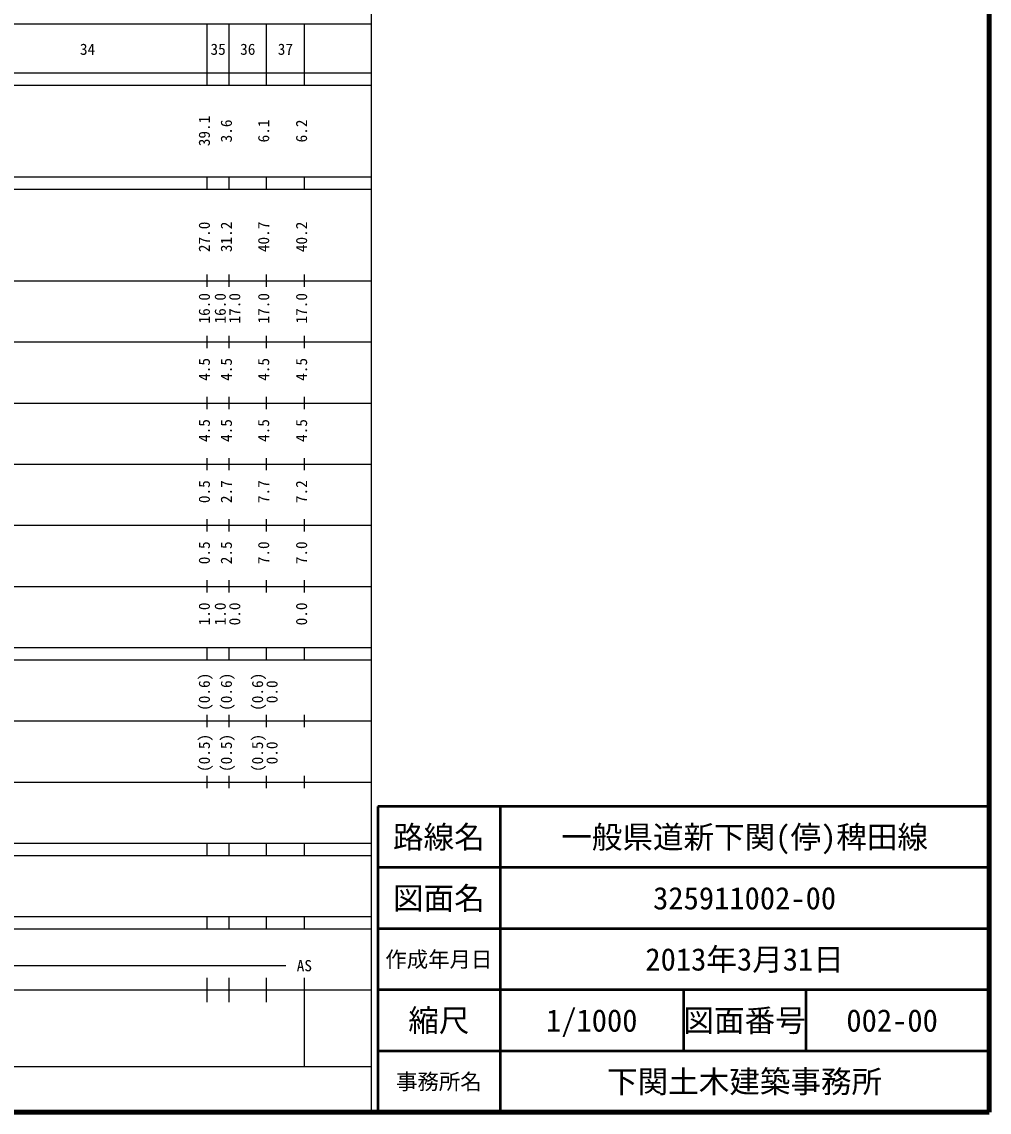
# Model space of a CAD drawing. Units: millimetres on the paper, enlarged 1000 times. Extents: x 40000 to 680000, y 20000 to 380000.
# Drawn here: x 521795 to 680000, y 20000 to 198357 of the extents above; entities that cross this region are included whole.
import ezdxf
from ezdxf.enums import TextEntityAlignment as Align

# ---------------------------------------------------------------- set-up
doc = ezdxf.new("R2010")
doc.units = ezdxf.units.MM
doc.header["$LTSCALE"] = 1000
for name, color, linetype, lineweight in [('M-TTL', 2, 'Continuous', 140), ('M-TTL-BAND', 7, 'Continuous', 25), ('M-TTL-FRAM', 2, 'Continuous', 50), ('M-TTL-LINE', 7, 'Continuous', 50), ('M-TTL-TXT', 7, 'Continuous', 50)]:
    doc.layers.add(name, color=color, linetype=linetype, lineweight=lineweight)
doc.styles.add('ＭＳ ゴシック', font='')
doc.styles.get('ＭＳ ゴシック').set_extended_font_data('MS Gothic')

msp = doc.modelspace()

# ---------------------------------------------------------------- linework, layer by layer
at = {"layer": 'M-TTL'}
for p, q in [((680000, 20000), (680000, 380000)), ((40000, 20000), (680000, 20000))]:
    msp.add_line(p, q, dxfattribs=at)
at = {"layer": 'M-TTL-BAND'}
for p, q in [((579000, 20000), (579000, 370000)), ((68000, 198000), (579000, 198000)), ((552100, 188000), (552100, 198000)), ((555700, 188000), (555700, 198000)), ((561800, 188000), (561800, 198000)), ((568000, 188000), (568000, 198000)), ((40000, 190000), (579000, 190000)), ((40000, 188000), (579000, 188000)), ((40000, 173000), (579000, 173000)), ((552100, 171000), (552100, 173000)), ((555700, 171000), (555700, 173000)), ((561800, 171000), (561800, 173000)), ((568000, 171000), (568000, 173000)), ((40000, 171000), (579000, 171000)), ((552100, 155000), (552100, 157000)), ((555700, 155000), (555700, 157000)), ((561800, 155000), (561800, 157000)), ((568000, 155000), (568000, 157000)), ((40000, 156000), (579000, 156000)), ((552100, 145000), (552100, 147000)), ((555700, 145000), (555700, 147000)), ((561800, 145000), (561800, 147000)), ((568000, 145000), (568000, 147000)), ((46000, 146000), (579000, 146000)), ((52000, 136000), (579000, 136000)), ((552100, 135000), (552100, 137000)), ((555700, 135000), (555700, 137000)), ((561800, 135000), (561800, 137000)), ((568000, 135000), (568000, 137000)), ((552100, 125000), (552100, 127000)), ((555700, 125000), (555700, 127000)), ((561800, 125000), (561800, 127000)), ((568000, 125000), (568000, 127000)), ((46000, 126000), (579000, 126000)), ((52000, 116000), (579000, 116000)), ((552100, 115000), (552100, 117000)), ((555700, 115000), (555700, 117000)), ((561800, 115000), (561800, 117000)), ((568000, 115000), (568000, 117000)), ((46000, 106000), (579000, 106000)), ((552100, 105000), (552100, 107000)), ((555700, 105000), (555700, 107000)), ((561800, 105000), (561800, 107000)), ((568000, 105000), (568000, 107000)), ((40000, 96000), (579000, 96000)), ((552100, 94000), (552100, 96000)), ((555700, 94000), (555700, 96000)), ((561800, 94000), (561800, 96000)), ((568000, 94000), (568000, 96000)), ((40000, 94000), (579000, 94000)), ((49000, 84000), (579000, 84000)), ((552100, 83000), (552100, 85000)), ((555700, 83000), (555700, 85000)), ((561800, 83000), (561800, 85000)), ((568000, 83000), (568000, 85000)), ((552100, 73000), (552100, 75000)), ((555700, 73000), (555700, 75000)), ((561800, 73000), (561800, 75000)), ((568000, 73000), (568000, 75000)), ((40000, 74000), (579000, 74000)), ((40000, 64000), (579000, 64000)), ((552100, 62000), (552100, 64000)), ((555700, 62000), (555700, 64000)), ((561800, 62000), (561800, 64000)), ((568000, 62000), (568000, 64000)), ((40000, 62000), (579000, 62000)), ((40000, 52000), (579000, 52000)), ((552100, 50000), (552100, 52000)), ((555700, 50000), (555700, 52000)), ((561800, 50000), (561800, 52000)), ((568000, 50000), (568000, 52000)), ((40000, 50000), (579000, 50000)), ((71000, 44000), (565000, 44000)), ((552100, 38000), (552100, 42000)), ((555700, 38000), (555700, 42000)), ((561800, 38000), (561800, 42000)), ((568000, 27500), (568000, 42000)), ((40000, 40000), (579000, 40000)), ((68000, 27500), (579000, 27500))]:
    msp.add_line(p, q, dxfattribs=at)
at = {"layer": 'M-TTL-FRAM'}
for p, q in [((680000, 70000), (580000, 70000)), ((580000, 70000), (580000, 20000))]:
    msp.add_line(p, q, dxfattribs=at)
at = {"layer": 'M-TTL-LINE'}
for p, q in [((600000, 70000), (600000, 20000)), ((680000, 50000), (580000, 50000)), ((680000, 40000), (580000, 40000)), ((630000, 40000), (630000, 30000)), ((650000, 40000), (650000, 30000)), ((680000, 30000), (580000, 30000))]:
    msp.add_line(p, q, dxfattribs=at)
at = {"layer": 'M-TTL-TXT'}
msp.add_line((680000, 60000), (580000, 60000), dxfattribs=at)

# ---------------------------------------------------------------- texts
at = {"layer": 'M-TTL-BAND', "style": 'ＭＳ ゴシック'}
for s, p in [('34', (532550, 192405)), ('35', (553900, 192405)), ('36', (558750, 192405)), ('37', (564900, 192405)), ('AS', (568000, 42500))]:
    msp.add_text(s, height=1833, dxfattribs=at).set_placement(p, align=Align.BOTTOM_CENTER)
for s, p in [('39.1', (553100, 180500)), ('3.6', (556700, 180500)), ('6.1', (562800, 180500)), ('6.2', (569000, 180500)), ('27.0', (553100, 163174)), ('31.2', (556700, 163174)), ('40.7', (562800, 163174)), ('40.2', (569000, 163174)), ('16.0', (553100, 151500)), ('16.0', (555700, 151500)), ('17.0', (558070, 151500)), ('17.0', (562800, 151500)), ('17.0', (569000, 151500)), ('4.5', (553100, 141500)), ('4.5', (556700, 141500)), ('4.5', (562800, 141500)), ('4.5', (569000, 141500)), ('4.5', (553100, 131500)), ('4.5', (556700, 131500)), ('4.5', (562800, 131500)), ('4.5', (569000, 131500)), ('0.5', (553100, 121500)), ('2.7', (556700, 121500)), ('7.7', (562800, 121500)), ('7.2', (569000, 121500)), ('0.5', (553100, 111500)), ('2.5', (556700, 111500)), ('7.0', (562800, 111500)), ('7.0', (569000, 111500)), ('1.0', (553100, 101500)), ('1.0', (555700, 101500)), ('0.0', (558070, 101500)), ('0.0', (569000, 101500)), ('(0.6)', (553100, 88764)), ('(0.6)', (556700, 88764)), ('(0.6)', (561800, 88764)), ('0.0', (564170, 88764)), ('(0.5)', (553100, 78764)), ('(0.5)', (556700, 78764)), ('(0.5)', (561800, 78764)), ('0.0', (564170, 78764))]:
    msp.add_text(s, height=1833, rotation=90, dxfattribs=at).set_placement(p, align=Align.BOTTOM_CENTER)
at = {"layer": 'M-TTL-TXT', "style": 'ＭＳ ゴシック'}
for s, height, p in [('路線名', 3666, (590000, 65000)), ('路線名', 3666, (590000, 65000)), ('一般県道新下関(停)稗田線', 3666, (640000, 65000)), ('図面名', 3666, (590000, 55000)), ('図面名', 3666, (590000, 55000)), ('325911002-00', 3666, (640000, 55000)), ('作成年月日', 2566, (590000, 45000)), ('作成年月日', 2566, (590000, 45000)), ('2013年3月31日', 3666, (640000, 45000)), ('縮尺', 3666, (590000, 35000)), ('縮尺', 3666, (590000, 35000)), ('1/1000', 3666, (615000, 35000)), ('図面番号', 3666, (640000, 35000)), ('図面番号', 3666, (640000, 35000)), ('002-00', 3666, (664125, 35000)), ('下関土木建築事務所', 3666, (640000, 25000)), ('事務所名', 2566, (590000, 25000)), ('事務所名', 2566, (590000, 25000))]:
    msp.add_text(s, height=height, dxfattribs=at).set_placement(p, align=Align.MIDDLE_CENTER)

doc.saveas('drawing.dxf')
